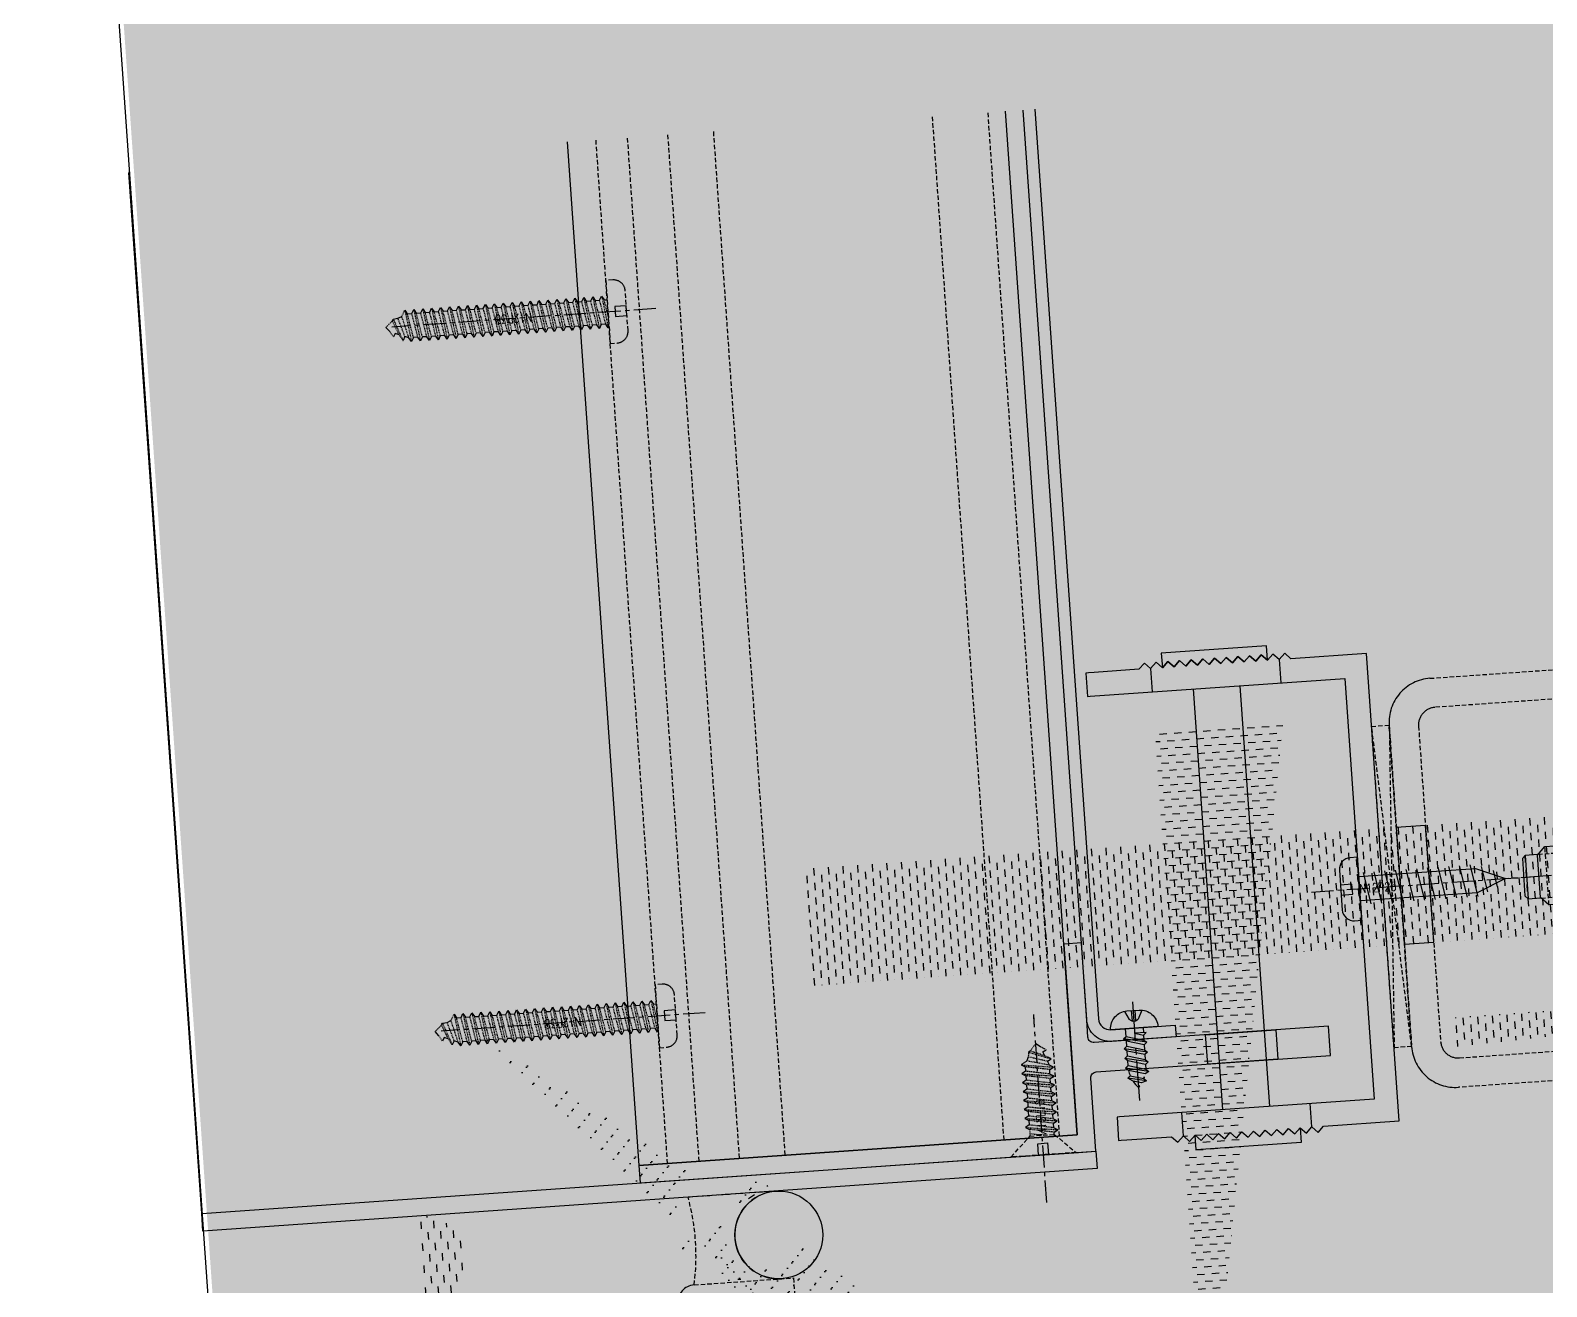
# Model space of a CAD drawing. Header units: millimetres. Extents: x 306 to 836129804, y -168137 to 818603917.
# Drawn here: x 834507586.3 to 834507845.1, y 817986071.3 to 817986285.8 of the extents above; entities that cross this region are included whole.
import ezdxf
from ezdxf.enums import TextEntityAlignment as Align

# ---------------------------------------------------------------- set-up
doc = ezdxf.new("R2010")
doc.units = ezdxf.units.MM
doc.header["$LTSCALE"] = 3
doc.header["$PDMODE"] = 3
doc.header["$PDSIZE"] = 0.1
for name, pattern in [('ACAD_ISO03W100', [30, 12, -18]), ('B0703', [4.6875, 3.125, -1.5625]), ('CENTER', [2, 1.25, -0.25, 0.25, -0.25]), ('CENTER2', [1.125, 0.75, -0.125, 0.125, -0.125]), ('EWS4.1-D01$0$HIDDEN', [0.375, 0.25, -0.125]), ('HIDDEN', [0.375, 0.25, -0.125]), ('HIDDEN2', [4.7625, 3.175, -1.5875])]:
    doc.linetypes.add(name, pattern=pattern)
doc.layers.get('Defpoints').update_dxf_attribs({"color": 32})
for name, color, linetype in [('_LTC', 251, 'Continuous'), ('ALUM', 251, 'Continuous'), ('ALUM-V', 251, 'Continuous'), ('EWS4.1-D01$0$TRAMSON', 251, 'Continuous'), ('EXTRUSION-V', 251, 'Continuous'), ('EXTRUSION2', 251, 'Continuous'), ('FASTENER', 251, 'Continuous'), ('INSUL', 8, 'HIDDEN')]:
    doc.layers.add(name, color=color, linetype=linetype)
for name, color, linetype, lineweight in [('Eva-New', 1, 'ACAD_ISO03W100', 18), ('Hatch (LTC&CB)', 252, 'Continuous', 35), ('UAJ-23FLOR-z', 251, 'B0703', 9)]:
    doc.layers.add(name, color=color, linetype=linetype, lineweight=lineweight)
doc.styles.add('ROMANS', font='ROMANS.shx', dxfattribs={"width": 0.8})

# ---------------------------------------------------------------- blocks, each defined once
blk = doc.blocks.new('N12HEAD')
at = {"linetype": 'ByBlock'}
blk.add_lwpolyline([(0, -5.4), (0, 5.4), (-1.2, 5.4, 0.414214), (-3.18, 3.42), (-3.18, -3.42, 0.414214), (-1.2, -5.4)], format="xyb", close=True, dxfattribs=at)
at = {"linetype": 'HIDDEN2'}
blk.add_lwpolyline([(-1.22, -0.85), (-1.22, 0.85), (-3.18, 0.85), (-3.18, -0.85)], close=True, dxfattribs=at)
blk = doc.blocks.new('N12P38', base_point=(-9139.64, 2618.66))
at = {"linetype": 'HIDDEN', "ltscale": 0.1}
for p, q in [((-9175.49, 2617.26), (-9176.47, 2619.72)), ((-9176.3, 2620.01), (-9174.89, 2616.23)), ((-9174.51, 2616.89), (-9175.49, 2620.1)), ((-9173.84, 2616.61), (-9174.82, 2620.37)), ((-9174.22, 2621.41), (-9173.46, 2615.95)), ((-9173.07, 2616.61), (-9173.84, 2620.75)), ((-9172.31, 2616.61), (-9173.07, 2620.75)), ((-9172.69, 2621.41), (-9171.92, 2615.95)), ((-9171.54, 2616.61), (-9172.31, 2620.75)), ((-9170.78, 2616.61), (-9171.54, 2620.75)), ((-9171.16, 2621.41), (-9170.39, 2615.95)), ((-9170.01, 2616.61), (-9170.78, 2620.75)), ((-9169.25, 2616.61), (-9170.01, 2620.75)), ((-9169.63, 2621.41), (-9168.86, 2615.95)), ((-9168.48, 2616.61), (-9169.25, 2620.75)), ((-9167.72, 2616.61), (-9168.48, 2620.75)), ((-9168.1, 2621.41), (-9167.33, 2615.95)), ((-9166.95, 2616.61), (-9167.72, 2620.75)), ((-9166.18, 2616.61), (-9166.95, 2620.75)), ((-9166.57, 2621.41), (-9165.8, 2615.95)), ((-9165.42, 2616.61), (-9166.18, 2620.75)), ((-9164.65, 2616.61), (-9165.42, 2620.75)), ((-9165.04, 2621.41), (-9164.27, 2615.95)), ((-9163.89, 2616.61), (-9164.65, 2620.75)), ((-9163.12, 2616.61), (-9163.89, 2620.75)), ((-9163.51, 2621.41), (-9162.74, 2615.95)), ((-9162.36, 2616.61), (-9163.12, 2620.75)), ((-9161.59, 2616.61), (-9162.36, 2620.75)), ((-9161.97, 2621.41), (-9161.21, 2615.95)), ((-9160.83, 2616.61), (-9161.59, 2620.75)), ((-9160.06, 2616.61), (-9160.83, 2620.75)), ((-9160.44, 2621.41), (-9159.68, 2615.95)), ((-9159.3, 2616.61), (-9160.06, 2620.75)), ((-9159.3, 2616.61), (-9160.06, 2620.75)), ((-9158.53, 2616.61), (-9159.3, 2620.75)), ((-9158.91, 2621.41), (-9158.15, 2615.95)), ((-9157.77, 2616.61), (-9158.53, 2620.75)), ((-9157, 2616.61), (-9157.77, 2620.75)), ((-9157.38, 2621.41), (-9156.62, 2615.95)), ((-9156.23, 2616.61), (-9157, 2620.75)), ((-9155.47, 2616.61), (-9156.23, 2620.75)), ((-9155.85, 2621.41), (-9155.09, 2615.95)), ((-9154.7, 2616.61), (-9155.47, 2620.75)), ((-9153.94, 2616.61), (-9154.7, 2620.75)), ((-9154.32, 2621.41), (-9153.56, 2615.95)), ((-9153.17, 2616.61), (-9153.94, 2620.75)), ((-9152.41, 2616.61), (-9153.17, 2620.75)), ((-9152.79, 2621.41), (-9152.02, 2615.95)), ((-9151.64, 2616.61), (-9152.41, 2620.75)), ((-9150.88, 2616.61), (-9151.64, 2620.75)), ((-9151.26, 2621.41), (-9150.49, 2615.95)), ((-9150.11, 2616.61), (-9150.88, 2620.75)), ((-9149.35, 2616.61), (-9150.11, 2620.75)), ((-9149.73, 2621.41), (-9148.96, 2615.95)), ((-9148.58, 2616.61), (-9149.35, 2620.75)), ((-9147.82, 2616.61), (-9148.58, 2620.75)), ((-9148.2, 2621.41), (-9147.43, 2615.95)), ((-9147.05, 2616.61), (-9147.82, 2620.75)), ((-9146.28, 2616.61), (-9147.05, 2620.75)), ((-9146.67, 2621.41), (-9145.9, 2615.95)), ((-9145.52, 2616.61), (-9146.28, 2620.75)), ((-9144.75, 2616.61), (-9145.52, 2620.75)), ((-9145.14, 2621.41), (-9144.37, 2615.95)), ((-9143.99, 2616.61), (-9144.75, 2620.75)), ((-9143.22, 2616.61), (-9143.99, 2620.75)), ((-9143.61, 2621.41), (-9142.84, 2615.95)), ((-9142.46, 2616.61), (-9143.22, 2620.75)), ((-9141.69, 2616.61), (-9142.46, 2620.75)), ((-9142.07, 2621.41), (-9141.31, 2615.95)), ((-9140.93, 2616.61), (-9141.69, 2620.75)), ((-9140.16, 2616.61), (-9140.93, 2620.75)), ((-9140.54, 2621.41), (-9139.78, 2615.95)), ((-9139.64, 2617.91), (-9140.16, 2620.75)), ((-9139.64, 2617.91), (-9140.16, 2620.75))]:
    blk.add_line(p, q, dxfattribs=at)
at = {"linetype": 'CENTER'}
blk.add_line((-9131.46, 2618.66), (-9176.64, 2618.66), dxfattribs=at)
at = {"linetype": 'HIDDEN', "ltscale": 0.1}
for points in [[(-9152.64, 2616.61), (-9153.17, 2616.61), (-9153.56, 2615.95), (-9153.94, 2616.61), (-9154.7, 2616.61), (-9155.09, 2615.95), (-9155.47, 2616.61), (-9156.23, 2616.61), (-9156.62, 2615.95), (-9157, 2616.61), (-9157.77, 2616.61), (-9158.15, 2615.95), (-9158.53, 2616.61), (-9159.3, 2616.61), (-9159.68, 2615.95), (-9160.06, 2616.61), (-9160.83, 2616.61), (-9161.21, 2615.95), (-9161.59, 2616.61), (-9162.36, 2616.61), (-9162.74, 2615.95), (-9163.12, 2616.61), (-9163.89, 2616.61), (-9164.27, 2615.95), (-9164.65, 2616.61), (-9165.42, 2616.61), (-9165.8, 2615.95), (-9166.18, 2616.61), (-9166.95, 2616.61), (-9167.33, 2615.95), (-9167.72, 2616.61), (-9168.48, 2616.61), (-9168.86, 2615.95), (-9169.25, 2616.61), (-9170.01, 2616.61), (-9170.39, 2615.95), (-9170.78, 2616.61), (-9171.54, 2616.61), (-9171.92, 2615.95), (-9172.31, 2616.61), (-9173.07, 2616.61), (-9173.46, 2615.95), (-9173.84, 2616.61), (-9174.51, 2616.89), (-9174.89, 2616.23), (-9175.49, 2617.26), (-9176.16, 2617.54), (-9176.49, 2616.96), (-9177.04, 2617.91), (-9177.64, 2618.68), (-9176.47, 2619.72), (-9176.3, 2620.01), (-9175.49, 2620.1), (-9174.82, 2620.37), (-9174.22, 2621.41), (-9173.84, 2620.75), (-9173.07, 2620.75), (-9172.69, 2621.41), (-9172.31, 2620.75), (-9171.54, 2620.75), (-9171.16, 2621.41), (-9170.78, 2620.75), (-9170.01, 2620.75), (-9169.63, 2621.41), (-9169.25, 2620.75), (-9168.48, 2620.75), (-9168.1, 2621.41), (-9167.72, 2620.75), (-9166.95, 2620.75), (-9166.57, 2621.41), (-9166.18, 2620.75), (-9165.42, 2620.75), (-9165.04, 2621.41), (-9164.65, 2620.75), (-9163.89, 2620.75), (-9163.51, 2621.41), (-9163.12, 2620.75), (-9162.36, 2620.75), (-9161.97, 2621.41), (-9161.59, 2620.75), (-9160.83, 2620.75), (-9160.44, 2621.41), (-9160.06, 2620.75), (-9159.3, 2620.75), (-9158.91, 2621.41), (-9158.53, 2620.75), (-9157.77, 2620.75), (-9157.38, 2621.41), (-9157, 2620.75), (-9156.23, 2620.75), (-9155.85, 2621.41), (-9155.47, 2620.75), (-9154.7, 2620.75), (-9154.32, 2621.41), (-9153.94, 2620.75), (-9153.17, 2620.75)], [(-9153.17, 2620.75), (-9152.79, 2621.41), (-9152.41, 2620.75), (-9151.64, 2620.75), (-9151.26, 2621.41), (-9150.88, 2620.75), (-9150.11, 2620.75), (-9149.73, 2621.41), (-9149.35, 2620.75), (-9148.58, 2620.75), (-9148.2, 2621.41), (-9147.82, 2620.75), (-9147.05, 2620.75), (-9146.67, 2621.41), (-9146.28, 2620.75), (-9145.52, 2620.75), (-9145.14, 2621.41), (-9144.75, 2620.75), (-9143.99, 2620.75), (-9143.61, 2621.41), (-9143.22, 2620.75), (-9142.46, 2620.75), (-9142.07, 2621.41), (-9141.69, 2620.75), (-9140.93, 2620.75), (-9140.54, 2621.41), (-9140.16, 2620.75), (-9139.64, 2620.75)], [(-9139.64, 2616.2), (-9139.78, 2615.95), (-9140.16, 2616.61), (-9140.93, 2616.61), (-9141.31, 2615.95), (-9141.69, 2616.61), (-9142.46, 2616.61), (-9142.84, 2615.95), (-9143.22, 2616.61), (-9143.99, 2616.61), (-9144.37, 2615.95), (-9144.75, 2616.61), (-9145.52, 2616.61), (-9145.9, 2615.95), (-9146.28, 2616.61), (-9147.05, 2616.61), (-9147.43, 2615.95), (-9147.82, 2616.61), (-9148.58, 2616.61), (-9148.96, 2615.95), (-9149.35, 2616.61), (-9150.11, 2616.61), (-9150.49, 2615.95), (-9150.88, 2616.61), (-9151.64, 2616.61), (-9152.02, 2615.95), (-9152.41, 2616.61)]]:
    blk.add_lwpolyline(points, dxfattribs=at)
at = {"linetype": 'ByBlock', "rotation": 180}
blk.add_blockref('N12HEAD', (-9139.64, 2618.66), dxfattribs=at)
at = {"layer": 'Defpoints', "style": 'ROMANS', "width": 0.8}
blk.add_text('N12P38', height=1.5, rotation=180, dxfattribs=at).set_placement((-9152.64, 2618.66), align=Align.MIDDLE_LEFT)
blk = doc.blocks.new('N12FH')
at = {"linetype": 'HIDDEN'}
blk.add_lwpolyline([(-2.085, -3.35), (2.085, -3.35), (5.565, 0), (-5.565, 0)], close=True, dxfattribs=at)
at = {"linetype": 'HIDDEN2'}
blk.add_lwpolyline([(-0.85, -1.96), (0.85, -1.96), (0.85, 0), (-0.85, 0)], close=True, dxfattribs=at)
blk = doc.blocks.new('N12F19')
at = {"linetype": 'HIDDEN', "ltscale": 0.1}
for p, q in [((4.87, -2.73), (4.1, 2.73)), ((6.4, -2.73), (5.63, 2.73)), ((7.93, -2.73), (7.17, 2.73)), ((9.46, -2.73), (8.7, 2.73)), ((10.99, -2.73), (10.23, 2.73)), ((12.52, -2.73), (11.76, 2.73)), ((14.05, -2.73), (13.29, 2.73)), ((15.58, -2.73), (14.82, 2.73)), ((3.72, 2.07), (4.49, -2.07)), ((4.49, 2.07), (5.25, -2.07)), ((5.25, 2.07), (6.02, -2.07)), ((6.02, 2.07), (6.78, -2.07)), ((6.78, 2.07), (7.55, -2.07)), ((7.55, 2.07), (8.31, -2.07)), ((8.31, 2.07), (9.08, -2.07)), ((9.08, 2.07), (9.84, -2.07)), ((9.84, 2.07), (10.61, -2.07)), ((10.61, 2.07), (11.38, -2.07)), ((11.38, 2.07), (12.14, -2.07)), ((12.14, 2.07), (12.91, -2.07)), ((12.91, 2.07), (13.67, -2.07)), ((13.67, 2.07), (14.44, -2.07)), ((14.44, 2.07), (15.2, -2.07)), ((15.2, 2.07), (16.18, -1.69)), ((15.87, 1.79), (16.85, -1.42)), ((17.67, -1.33), (16.25, 2.45)), ((16.85, 1.42), (17.83, -1.04)), ((3.35, -0.06), (3.72, -2.07))]:
    blk.add_line(p, q, dxfattribs=at)
at = {"linetype": 'CENTER'}
for q in [(24, 0), (23.71, 0)]:
    blk.add_line((-8.18, 0), q, dxfattribs=at)
at = {"linetype": 'HIDDEN', "ltscale": 0.1}
blk.add_lwpolyline([(3.35, 2.07), (3.72, 2.07), (4.1, 2.73), (4.49, 2.07), (5.25, 2.07), (5.63, 2.73), (6.02, 2.07), (6.78, 2.07), (7.17, 2.73), (7.55, 2.07), (8.31, 2.07), (8.7, 2.73), (9.08, 2.07), (9.84, 2.07), (10.23, 2.73), (10.61, 2.07), (11.38, 2.07), (11.76, 2.73), (12.14, 2.07), (12.91, 2.07), (13.29, 2.73), (13.67, 2.07), (14.44, 2.07), (14.82, 2.73), (15.2, 2.07), (15.87, 1.79), (16.25, 2.45), (16.85, 1.42), (17.52, 1.14), (17.86, 1.72), (18.41, 0.77), (19, 0), (17.83, -1.04), (17.67, -1.33), (16.85, -1.42), (16.18, -1.69), (15.58, -2.73), (15.2, -2.07), (14.44, -2.07), (14.05, -2.73), (13.67, -2.07), (12.91, -2.07), (12.52, -2.73), (12.14, -2.07), (11.38, -2.07), (10.99, -2.73), (10.61, -2.07), (9.84, -2.07), (9.46, -2.73), (9.08, -2.07), (8.31, -2.07), (7.93, -2.73), (7.55, -2.07), (6.78, -2.07), (6.4, -2.73), (6.02, -2.07), (5.25, -2.07), (4.87, -2.73), (4.49, -2.07), (3.35, -2.07)], dxfattribs=at)
at = {"linetype": 'HIDDEN', "rotation": 90}
blk.add_blockref('N12FH', (0, 0), dxfattribs=at)
at = {"layer": 'Defpoints', "style": 'ROMANS', "width": 0.8}
blk.add_text('N12F19', height=1.5, dxfattribs=at).set_placement((3.34, 0), align=Align.MIDDLE_LEFT)
blk = doc.blocks.new('Alum. profile - 03 front')
at = {"layer": 'Defpoints'}
blk.add_point((0, 0, 0), dxfattribs=at)
blk = doc.blocks.new('N12PH')
at = {"linetype": 'ByBlock'}
blk.add_lwpolyline([(-5.4, 0), (5.4, 0), (5.4, 1.2, 0.414214), (3.42, 3.18), (-3.42, 3.18, 0.414214), (-5.4, 1.2)], format="xyb", close=True, dxfattribs=at)
at = {"linetype": 'HIDDEN2'}
blk.add_lwpolyline([(-0.85, 1.22), (0.85, 1.22), (0.85, 3.18), (-0.85, 3.18)], close=True, dxfattribs=at)
blk = doc.blocks.new('N12P25')
at = {"linetype": 'ByBlock'}
for p, q in [((1.84, -2.73), (0.87, 2.73)), ((3.66, -2.73), (2.7, 2.73)), ((5.49, -2.73), (4.53, 2.73)), ((5.49, -2.73), (4.53, 2.73)), ((7.32, -2.73), (6.36, 2.73)), ((9.15, -2.73), (8.18, 2.73)), ((10.97, -2.73), (10.01, 2.73)), ((12.8, -2.73), (11.84, 2.73)), ((14.63, -2.73), (13.67, 2.73)), ((16.46, -2.73), (15.5, 2.73)), ((18.29, -2.73), (17.32, 2.73)), ((20.11, -2.73), (19.15, 2.73)), ((21.82, -2.03), (21.05, 2.35)), ((23.52, -1.32), (23.02, 1.52))]:
    blk.add_line(p, q, dxfattribs=at)
at = {"linetype": 'CENTER'}
blk.add_line((-8.18, 0), (30, 0), dxfattribs=at)
at = {"linetype": 'ByBlock'}
blk.add_lwpolyline([(20, -2.09), (0, -2.09), (0, 2.08), (20, 2.08), (25, 0)], close=True, dxfattribs=at)
at = {"linetype": 'ByBlock', "rotation": 90}
blk.add_blockref('N12PH', (0, 0), dxfattribs=at)
at = {"layer": 'Defpoints', "style": 'ROMANS', "width": 0.8}
blk.add_text('N12P25', height=1.5, dxfattribs=at).set_placement((0, 0), align=Align.MIDDLE_LEFT)
blk = doc.blocks.new('HSA_M10x90')
at = {"linetype": 'ByBlock'}
for p, q in [((-15.4, -3.7), (-15.4, 3.7)), ((-3.03, 4.62), (-9.57, 4.62)), ((26.1, 5), (26.1, -5)), ((50.63, 3.6), (48.28, 3.6)), ((72.6, -5), (72.6, 5)), ((-3.03, -4.62), (-9.57, -4.62)), ((50.63, -3.6), (48.28, -3.6))]:
    blk.add_line(p, q, dxfattribs=at)
at = {"linetype": 'HIDDEN'}
for p, q in [((-13.17, 3.75), (-10.3, 3.75)), ((-11.92, 5), (-11.92, -5)), ((0, 3.75), (26.1, 3.75)), ((-13.17, -3.75), (-10.3, -3.75)), ((0, -3.75), (26.1, -3.75))]:
    blk.add_line(p, q, dxfattribs=at)
at = {"linetype": 'CENTER'}
blk.add_line((-20.9, 0), (79.1, 0), dxfattribs=at)
at = {"linetype": 'ByBlock'}
for points in [[(-2.3, -8), (-3.01, -9.24), (-9.59, -9.24), (-10.3, -8), (-10.3, 8), (-9.59, 9.24), (-3.01, 9.24), (-2.3, 8)], [(0, 10), (-2.3, 10), (-2.3, -10), (0, -10)]]:
    blk.add_lwpolyline(points, close=True, dxfattribs=at)
for points in [[(-9.57, 9.24, 0.317837), (-9.57, 4.62, 0.158919), (-9.57, -4.62, 0.317837), (-9.57, -9.24)], [(-3.03, -9.24, 0.317837), (-3.03, -4.62, 0.158919), (-3.03, 4.62, 0.317837), (-3.03, 9.24)], [(60.06, -0.88, 0.809949), (59.87, -2.72), (63.63, -2.92), (64.78, -3.28), (65.98, -3.65), (67.11, -4.15), (67.91, -5.03), (67.87, -5.85), (65.72, -5.75), (64.81, -5.71), (61.83, -5.57), (59.65, -5.47), (50.63, -5.05), (50.63, 4.96), (62.75, 5.59, -0.062473), (65.85, 5.37), (66.73, 5.05), (67.47, 4.43), (67.92, 3.59), (68.04, 2.64), (67.77, 1.2), (66.94, 0.31), (65.54, -0.2), (64.7, -0.44), (63.88, -0.68), (60.06, -0.88)], [(52.31, -2.41, 0.860167), (52.31, -1.19)]]:
    blk.add_lwpolyline(points, format="xyb", dxfattribs=at)
for points in [[(-13.3, -3.7), (-15.4, -3.7), (-15.9, -3.2), (-15.9, 3.2), (-15.4, 3.7), (-13.3, 3.7)], [(-10.3, 5), (-11.92, 5), (-13.3, 3.62), (-13.3, -3.62), (-11.92, -5), (-10.3, -5)], [(0, -5), (47.9, -5), (47.9, 5), (0, 5)], [(67.89, -5), (72.6, -5), (74.1, -3.5), (74.1, 3.5), (72.6, 5), (66.81, 5)], [(68.11, 5), (68.11, -5)], [(52.31, -1.19), (50.63, -1.28)], [(52.31, -2.41), (50.63, -2.33)]]:
    blk.add_lwpolyline(points, dxfattribs=at)
for centre, start, end in [((48.28, 3.99), 180, 270), ((48.28, -3.99), 90, 180)]:
    blk.add_arc(centre, 0.383, start, end, dxfattribs=at)
at = {"layer": 'Defpoints', "linetype": 'ByBlock', "style": 'ROMANS', "width": 0.8}
blk.add_text('M10x90', height=1, rotation=90, dxfattribs=at).set_placement((-1.15, 0), align=Align.MIDDLE)
blk = doc.blocks.new('screw03S')
for p, q in [((-0.495, 0.989), (-0.25, 0.5)), ((-0.1, 1), (-0.1, 0.4)), ((0.1, 1), (0.1, 0.4)), ((0.495, 0.989), (0.25, 0.5)), ((-0.1, 0.4), (-0.25, 0.5)), ((-0.1, 0.4), (0.1, 0.4)), ((0.1, 0.4), (0.25, 0.5))]:
    blk.add_line(p, q)
at = {"linetype": 'CENTER2'}
blk.add_line((0, 1.5), (0, -4.387), dxfattribs=at)
at = {"linetype": 'ByBlock'}
for p, q in [((-0.5, -0.439), (-0.5, 0)), ((0.65, -0.856), (-0.65, -0.578)), ((-0.5, -0.996), (-0.5, -0.717)), ((0.5, 0), (0.5, -0.3)), ((0.5, -0.439), (0.5, -0.717)), ((0.65, -1.413), (-0.65, -1.135)), ((0.65, -1.97), (-0.65, -1.691)), ((-0.5, -1.552), (-0.5, -1.274)), ((0.5, -0.996), (0.5, -1.274)), ((0.5, -1.552), (0.5, -1.83)), ((0.65, -2.526), (-0.65, -2.248)), ((-0.5, -2.109), (-0.5, -1.83)), ((0.5, -2.109), (0.5, -2.387)), ((0.484, -3.036), (-0.571, -2.826))]:
    blk.add_line(p, q, dxfattribs=at)
blk.add_lwpolyline([(-1.35, 0, -0.414214), (-0.35, 1), (0.35, 1, -0.414214), (1.35, 0)], format="xyb", close=True, dxfattribs=at)
for points in [[(-0.5, -0.717), (-0.65, -0.578), (-0.5, -0.439), (0.5, -0.717), (0.65, -0.856), (0.5, -0.996)], [(0, -0.3), (0.5, -0.439), (0.65, -0.3)], [(-0.5, -1.274), (-0.65, -1.135), (-0.5, -0.996), (0.5, -1.274), (0.65, -1.413), (0.5, -1.552)], [(-0.5, -1.83), (-0.65, -1.691), (-0.5, -1.552), (0.5, -1.83), (0.65, -1.97), (0.5, -2.109)], [(-0.5, -2.387), (-0.65, -2.248), (-0.5, -2.109), (0.5, -2.387), (0.65, -2.526), (0.434, -2.647)], [(-0.277, -3.005), (-0.571, -2.826), (-0.421, -2.687), (0.334, -2.897), (0.484, -3.036), (0.197, -3.137)]]:
    blk.add_lwpolyline(points, close=True, dxfattribs=at)
for centre, start, end in [((1.468, -2.028), 190.33418, 199.24163), ((1.468, -2.028), 209.24997, 222.79592), ((-1.468, -2.028), 317.20408, 326.31767), ((-1.468, -2.028), 334.24488, 341.97792)]:
    blk.add_arc(centre, 2, start, end, dxfattribs=at)
blk = doc.blocks.new('Weather screen-01')
at = {"layer": 'EXTRUSION-V'}
h = blk.add_hatch(dxfattribs=at)
h.set_pattern_fill('DASH', color=256, scale=10, style=0)
h.set_pattern_definition([(8e-16, (21011.8824, -19036.9774), (1.25, 1.25), [1.25, -1.25])])
h.paths.add_polyline_path([(-70, -37), (-90, -37), (-90, -42), (-70, -42)])
h = blk.add_hatch(dxfattribs=at)
h.set_pattern_fill('DASH', color=256, scale=10, angle=90, style=0)
h.set_pattern_definition([(90, (-70624.337, -32431.5374), (-1.25, 1.25), [1.25, -1.25])])
edge = h.paths.add_edge_path()
edge.add_line((-120, -59.93), (-116, -59.93))
edge.add_line((-116, -59.93), (-116, -81.93))
edge.add_line((-116, -81.93), (-120, -81.93))
edge.add_line((-120, -81.93), (-120, -59.93))
h = blk.add_hatch(dxfattribs=at)
h.set_pattern_fill('DASH', color=256, scale=10, angle=90, style=0)
h.set_pattern_definition([(90, (-70604.337, -32431.5374), (-1.25, 1.25), [1.25, -1.25])])
edge = h.paths.add_edge_path()
edge.add_line((-40, -59.93), (-44, -59.93))
edge.add_line((-44, -59.93), (-44, -81.93))
edge.add_line((-44, -81.93), (-40, -81.93))
edge.add_line((-40, -81.93), (-40, -59.93))
h = blk.add_hatch(dxfattribs=at)
h.set_pattern_fill('DASH', color=256, scale=10, angle=180, style=0)
h.set_pattern_definition([(180, (402666.3423, 29584.3064), (-1.25, 1.25), [1.25, -1.25])])
edge = h.paths.add_edge_path()
edge.add_line((-56.95, -76.93), (-56.95, -64.93))
edge.add_line((-56.95, -64.93), (-51.95, -64.93))
edge.add_line((-51.95, -64.93), (-51.95, -76.93))
edge.add_line((-51.95, -76.93), (-56.95, -76.93))
blk.add_lwpolyline([(-107, -37), (-53, -37, 0.414214), (-50, -34), (-50, -5), (-45, -5), (-45, -34.5, -0.414214), (-52.5, -42), (-107.5, -42, -0.414214), (-115, -34.5), (-115, -5), (-110, -5), (-110, -34, 0.414214)], format="xyb", close=True)
at = {"layer": 'ALUM'}
blk.add_lwpolyline([(-216.64, -95), (-60.95, -95, 0.414214), (-58.95, -93), (-58.95, -82), (-56.95, -82), (-56.95, -93, -0.414214), (-60.95, -97), (-216.64, -97)], format="xyb", dxfattribs=at)
blk.add_lwpolyline([(-38.45, -97), (-35.45, -97), (-35.45, -250), (-38.45, -250)], close=True, dxfattribs=at)
at = {"layer": 'ALUM-V', "linetype": 'HIDDEN'}
for p, q in [((-52.51, -42), (-107.51, -45)), ((-107.06, -42), (-52.06, -45))]:
    blk.add_line(p, q, dxfattribs=at)
blk.add_lwpolyline([(-52.51, -45), (-107.51, -45), (-107.51, -42), (-52.51, -42)], close=True, dxfattribs=at)
at = {"layer": 'EWS4.1-D01$0$TRAMSON', "linetype": 'EWS4.1-D01$0$HIDDEN'}
for p, q in [((-41.45, -103), (-216.64, -103)), ((-41.45, -112.5), (-216.64, -112.5)), ((-216.64, -150, 0), (-41.45, -150, 0)), ((-216.64, -157.82, 0), (-41.45, -157.82, 0)), ((-41.45, -164.68, 0), (-216.64, -164.68, 0)), ((-41.45, -170.08, 0), (-216.64, -170.08, 0))]:
    blk.add_line(p, q, dxfattribs=at)
at = {"layer": 'EXTRUSION-V'}
for points in [[(-70, -37), (-90, -37), (-90, -42), (-70, -42)], [(-56.95, -64.93), (-51.95, -64.93), (-51.95, -76.93), (-56.95, -76.93)]]:
    blk.add_lwpolyline(points, close=True, dxfattribs=at)
for points in [[(-120, -59.93), (-116, -59.93)], [(-40, -59.93), (-44, -59.93)], [(-120, -81.93), (-116, -81.93)], [(-40, -81.93), (-44, -81.93)], [(-216.64, -175), (-41.45, -175), (-41.45, -100), (-41.45, -100), (-216.64, -100)], [(-38.45, -250), (-216.64, -250)]]:
    blk.add_lwpolyline(points, dxfattribs=at)
at = {"layer": 'EXTRUSION2'}
for points in [[(-40, -91.58), (-40, -83.93), (-39, -82.93), (-40, -81.93), (-39, -80.93), (-40, -79.93), (-39, -78.93), (-40, -77.93), (-39, -76.93), (-40, -75.93), (-39, -74.93), (-40, -73.93), (-39, -72.93), (-40, -71.93), (-39, -70.93), (-40, -69.93), (-39, -68.93), (-40, -67.93), (-39, -66.93), (-40, -65.93), (-39, -64.93), (-40, -63.93), (-39, -62.93), (-40, -61.93), (-39, -60.93), (-40, -59.93), (-39, -58.93), (-40, -57.93), (-40, -45), (-80, -45), (-120, -45), (-120, -57.93), (-121, -58.93), (-120, -59.93), (-121, -60.93), (-120, -61.93), (-121, -62.93), (-120, -63.93), (-121, -64.93), (-120, -65.93), (-121, -66.93), (-120, -67.93), (-121, -68.93), (-120, -69.93), (-121, -70.93), (-120, -71.93), (-121, -72.93), (-120, -73.93), (-121, -74.93), (-120, -75.93), (-121, -76.93), (-120, -77.93), (-121, -78.93), (-120, -79.93), (-121, -80.93), (-120, -81.93), (-121, -82.93), (-120, -83.93), (-120, -91.58), (-120, -91.58), (-120, -92.58), (-120, -93), (-116, -93), (-116, -92.58), (-116, -49), (-80, -49), (-44, -49), (-44, -92.58), (-44, -93), (-40, -93), (-40, -92.58), (-40, -91.58)], [(-120, -61.93), (-122.5, -61.93), (-122.5, -79.93), (-120, -79.93), (-121, -78.93), (-120, -77.93), (-121, -76.93), (-120, -75.93), (-121, -74.93), (-120, -73.93), (-121, -72.93), (-120, -71.93), (-121, -70.93), (-120, -69.93), (-121, -68.93), (-120, -67.93), (-121, -66.93), (-120, -65.93), (-121, -64.93), (-120, -63.93), (-121, -62.93)], [(-40, -61.93), (-37.5, -61.93), (-37.5, -79.93), (-40, -79.93), (-39, -78.93), (-40, -77.93), (-39, -76.93), (-40, -75.93), (-39, -74.93), (-40, -73.93), (-39, -72.93), (-40, -71.93), (-39, -70.93), (-40, -69.93), (-39, -68.93), (-40, -67.93), (-39, -66.93), (-40, -65.93), (-39, -64.93), (-40, -63.93), (-39, -62.93)]]:
    blk.add_lwpolyline(points, close=True, dxfattribs=at)
blk.add_lwpolyline([(-56.95, -55.93), (-56.95, -96, -0.414214), (-57.95, -97), (-59.95, -97), (-74.1, -97), (-74.1, -100), (-60.45, -100), (-41.45, -100), (-41.45, -175), (-38.45, -175), (-38.45, -100), (-38.45, -97), (-50.95, -97, -0.414214), (-51.95, -96), (-51.95, -55.93), (-56.95, -55.93)], format="xyb", dxfattribs=at)
at = {"layer": 'FASTENER'}
for points in [[(-116, -66.93), (-44, -66.93)], [(-116, -74.93), (-44, -74.93)]]:
    blk.add_lwpolyline(points, dxfattribs=at)
for name, p, rotation in [('N12P38', (-187.18, -170.08, 0), 90), ('N12P38', (-66.66, -170.08), 90), ('Alum. profile - 03 front', (-183.96, -175), 180), ('Alum. profile - 03 front', (-63.44, -175, 0), 180)]:
    blk.add_blockref(name, p, dxfattribs=dict(rotation=rotation))
at = {"layer": 'FASTENER', "xscale": -0.9999999999999999, "rotation": 270}
blk.add_blockref('HSA_M10x90', (-80, -5), dxfattribs=at)
at = {"layer": 'FASTENER', "rotation": 90}
blk.add_blockref('N12P25', (-80, -49), dxfattribs=at)
at = {"layer": 'FASTENER', "xscale": 3, "yscale": 3, "zscale": 3, "rotation": 90}
blk.add_blockref('screw03S', (-58.95, -89), dxfattribs=at)
at = {"layer": 'FASTENER', "xscale": -0.9999999999999999}
blk.add_blockref('N12F19', (-38.45, -105.97), dxfattribs=at)
blk = doc.blocks.new('Double Door EWS4.1 - Type 1')
at = {"layer": 'INSUL'}
h = blk.add_hatch(dxfattribs=at)
h.set_pattern_fill('HONEY', color=256, scale=10, style=0)
h.set_pattern_definition([(360, (-191693.84, -99777.9655), (1.875, 1.082531755), [1.25, -2.5]), (120, (-191693.84, -99777.9655), (-1.875, 1.082531755), [1.25, -2.5]), (60, (-191693.84, -99777.9655), (2e-16, 2.1650635095), [-2.5, 1.25])])
edge = h.paths.add_edge_path()
edge.add_arc((-66917.00595, 14987.35489), 7.5, 0, 360)
h = blk.add_hatch(dxfattribs=at)
h.set_pattern_fill('AR-SAND', color=256, style=0)
h.set_pattern_definition([(37.5, (-191693.84, -99777.9655), (-0.062993358, 1.926823769), [0, -1.52, 0, -1.7, 0, -1.625]), (7.5, (-191693.84, -99777.9655), (1.769776705, 2.822146065), [0, -0.82, 0, -1.37, 0, -0.525]), (327.5, (-191695.07, -99777.9655), (3.114141862, 0.005659054), [0, -0.5, 0, -1.8, 0, -2.35]), (317.5, (-191695.07, -99777.9655), (3.006126605, 0.877675565), [0, -0.25, 0, -1.18, 0, -1.35])])
edge = h.paths.add_edge_path()
edge.add_line((-66924.50595, 14987.35489), (-66924.50595, 14972.35489))
edge.add_arc((-66917.00595, 14935.22989), 37.875, 78.5788137, 101.4211863, ccw=False)
edge.add_line((-66909.50595, 14972.35489), (-66909.50595, 14987.35489))
edge.add_arc((-66917.00595, 14987.35489), 7.5, 180, 360, ccw=False)
for points in [[(-66807.05995, 15054.35489), (-66837.05995, 15054.35489, 0.414213562), (-66838.05995, 15053.35489), (-66838.05995, 14972.35489, -0.414213562), (-66841.05995, 14969.35489), (-66906.50595, 14969.35489, -0.414213562), (-66909.50595, 14972.35489), (-66909.50595, 14989.35489), (-66906.50595, 14989.35489), (-66906.50595, 14973.35489, 0.414213562), (-66905.50595, 14972.35489), (-66842.05995, 14972.35489, 0.414213562), (-66841.05995, 14973.35489), (-66841.05995, 15054.35489, -0.414213562), (-66838.05995, 15057.35489), (-66808.05995, 15057.35489, 0.414213562), (-66807.05995, 15058.35489), (-66807.05995, 15066.35489, -0.414213562), (-66804.05995, 15069.35489), (-66794.55995, 15069.35489), (-66794.55995, 15066.35489), (-66803.05995, 15066.35489, 0.414213562), (-66804.05995, 15065.35489), (-66804.05995, 15057.35489, -0.414213562)], [(-66924.50595, 14987.35489), (-66924.50595, 14972.35489, -0.1), (-66909.50595, 14972.35489), (-66909.50595, 14987.35489, -1)]]:
    blk.add_lwpolyline(points, format="xyb", close=True, dxfattribs=at)
blk.add_circle((-66917.00595, 14987.35489), 7.5, dxfattribs=at)
blk.add_blockref('Weather screen-01', (-66889.05995, 15139.35489), dxfattribs=at)
blk = doc.blocks.new('FAC-00-0')
at = {"layer": '_LTC'}
blk.add_lwpolyline([(834506012.71, 818013915.74, 0.173906), (834505738.1, 818012940.88), (834510531.17, 817944377.97)], format="xyb", dxfattribs=at)
at = {"layer": '_LTC', "rotation": 273.998908431359}
blk.add_blockref('Double Door EWS4.1 - Type 1', (834497429.78, 817918280.88, 0), dxfattribs=at)

msp = doc.modelspace()

# ---------------------------------------------------------------- hatches: boundary and pattern name
at = {"layer": 'Hatch (LTC&CB)', "ltscale": 0.5}
h = msp.add_hatch(color=256, dxfattribs=at)
h.dxf.hatch_style = 1
h.paths.add_polyline_path([(834513554.29, 817967164.18), (834513136, 817973147.6), (834516444.25, 817973378.87), (834516862.53, 817967395.46)])
edge = h.paths.add_edge_path()
edge.add_line((834574531.3, 818045981.85), (834554099.93, 818044553.54))
edge.add_line((834554099.93, 818044553.54), (834551123.82, 818044183.81))
edge.add_line((834551123.82, 818044183.81), (834548209.02, 818043477.52))
edge.add_line((834548209.02, 818043477.52), (834545391.37, 818042450.02))
edge.add_line((834545391.37, 818042450.02), (834542706.16, 818041114.16))
edge.add_line((834542706.16, 818041114.16), (834540186.99, 818039486.67))
edge.add_line((834540186.99, 818039486.67), (834537891.07, 818037557.01))
edge.add_line((834537891.07, 818037557.01), (834535879.14, 818035334.02))
edge.add_line((834535879.14, 818035334.02), (834535855.39, 818035294.27))
edge.add_line((834535855.39, 818035294.27), (834532032.68, 818042572.44))
edge.add_line((834532032.68, 818042572.44), (834531164.1, 818043800.12))
edge.add_line((834531164.1, 818043800.12), (834530021.26, 818044771.39))
edge.add_line((834530021.26, 818044771.39), (834528673.24, 818045435.27))
edge.add_line((834528673.24, 818045435.27), (834527205.39, 818045748.66))
edge.add_line((834527205.39, 818045748.66), (834506196.35, 818045615.42))
edge.add_arc((834506271.18, 818044617.84), 1000.38, 94.28951, 184.83856)
edge.add_line((834505274.36, 818044533.46), (834507175.03, 818017345.07))
edge.add_arc((834508006.22, 818017538.07), 853.3, 193.07214, 241.77505)
edge.add_line((834507602.67, 818016786.23), (834508069.12, 818016499.34))
edge.add_line((834508069.12, 818016499.34), (834506033.08, 818013635.89))
edge.add_arc((834507255.72, 818012765.19), 1500.99, 144.54376, 184.71184)
edge.add_line((834505759.81, 818012641.9), (834510574.83, 817943764.99))
edge.add_arc((834512461.43, 817944222.08), 1941.18, 193.61927, 275.77695)
edge.add_line((834512656.82, 817942290.76), (834514135.01, 817942432.78))
edge.add_line((834514135.01, 817942432.78), (834515639.59, 817942609.68))
edge.add_line((834515639.59, 817942609.68), (834517125.22, 817942816.57))
edge.add_line((834517125.22, 817942816.57), (834518606.13, 817943054.96))
edge.add_line((834518606.13, 817943054.96), (834520081.64, 817943324.75))
edge.add_line((834520081.64, 817943324.75), (834521550.68, 817943623.44))
edge.add_line((834521550.68, 817943623.44), (834523003.19, 817943997.23))
edge.add_line((834523003.19, 817943997.23), (834524434.68, 817944444.85))
edge.add_line((834524434.68, 817944444.85), (834525841.39, 817944965.11))
edge.add_line((834525841.39, 817944965.11), (834527219.64, 817945556.66))
edge.add_line((834527219.64, 817945556.66), (834528566.47, 817946218.34))
edge.add_line((834528566.47, 817946218.34), (834529949.2, 817946963.01))
edge.add_line((834529949.2, 817946963.01), (834530025.44, 817945888.66))
edge.add_line((834530025.44, 817945888.66), (834530524.23, 817945923.52))
edge.add_line((834530524.23, 817945923.52), (834531068.33, 817946109.87))
edge.add_line((834531068.33, 817946109.87), (834531037.86, 817946545.85))
edge.add_line((834531037.86, 817946545.85), (834533865.26, 817946000.05))
edge.add_line((834533865.26, 817946000.05), (834536130.1, 817945599.45))
edge.add_line((834536130.1, 817945599.45), (834538400.19, 817945229.73))
edge.add_line((834538400.19, 817945229.73), (834540675.13, 817944891.13))
edge.add_line((834540675.13, 817944891.13), (834542954.49, 817944583.73))
edge.add_line((834542954.49, 817944583.73), (834545237.87, 817944307.69))
edge.add_line((834545237.87, 817944307.69), (834547578.81, 817944055.87))
edge.add_line((834547578.81, 817944055.87), (834549775.21, 817943852.72))
edge.add_line((834549775.21, 817943852.72), (834552166.67, 817943704.7))
edge.add_line((834552166.67, 817943704.7), (834554408.01, 817943602.51))
edge.add_line((834554408.01, 817943602.51), (834556706.87, 817943525.93))
edge.add_line((834556706.87, 817943525.93), (834559062.75, 817943492.25))
edge.add_line((834559062.75, 817943492.25), (834561264.8, 817943499.61))
edge.add_line((834561264.8, 817943499.61), (834563662.81, 817943545.82))
edge.add_line((834563662.81, 817943545.82), (834565905.08, 817943629.54))
edge.add_line((834565905.08, 817943629.54), (834568202.22, 817943747.6))
edge.add_line((834568202.22, 817943747.6), (834570497.17, 817943902.49))
edge.add_line((834570497.17, 817943902.49), (834572789.34, 817944094.16))
edge.add_line((834572789.34, 817944094.16), (834575076.89, 817944322.45))
edge.add_line((834575076.89, 817944322.45), (834577358.85, 817944599.73))
edge.add_arc((834577188.41, 817949142.55), 4546.01, 272.14863, 348.0755)
edge.add_line((834581636.32, 817948203.24), (834581931.62, 817949988.79))
edge.add_line((834581931.62, 817949988.79), (834582222.89, 817952167.71))
edge.add_line((834582222.89, 817952167.71), (834582444.64, 817954354.4))
edge.add_line((834582444.64, 817954354.4), (834582596.72, 817956553.59))
edge.add_line((834582596.72, 817956553.59), (834582678.72, 817958758.7))
edge.add_line((834582678.72, 817958758.7), (834582689.6, 817961000.69))
edge.add_line((834582689.6, 817961000.69), (834582627.83, 817963239.91))
edge.add_line((834582627.83, 817963239.91), (834582495.05, 817965475.74))
edge.add_line((834582495.05, 817965475.74), (834582352.04, 817967521.46))
edge.add_line((834582352.04, 817967521.46), (834582377.3, 817967501.26))
edge.add_line((834582377.3, 817967501.26), (834583280.41, 817967592.37))
edge.add_line((834583280.41, 817967592.37), (834582885.67, 817972682.28))
edge.add_line((834582885.67, 817972682.28), (834582550.76, 817977040.09))
edge.add_line((834582550.76, 817977040.09), (834582280.72, 817980552.69))
edge.add_line((834582280.72, 817980552.69), (834582016.08, 817983880.31))
edge.add_line((834582016.08, 817983880.31), (834581737.29, 817986867.28))
edge.add_line((834581737.29, 817986867.28), (834581397.76, 817990004.36))
edge.add_line((834581397.76, 817990004.36), (834578831.28, 818011297.87))
edge.add_line((834578831.28, 818011297.87), (834578649.37, 818012963.55))
edge.add_line((834578649.37, 818012963.55), (834576771.55, 818039832.12))
edge.add_line((834576771.55, 818039832.12), (834576279.85, 818039797.74))
edge.add_line((834576279.85, 818039797.74), (834575932.17, 818044771.16))
edge.add_arc((834574629.99, 818044680.23), 1305.35, 3.99474, 94.33592)

# ---------------------------------------------------------------- next in the draw order: block references
msp.add_blockref('FAC-00-0', (0, 0))

# ---------------------------------------------------------------- next in the draw order: hatches: boundary and pattern name
at = {"layer": 'Eva-New', "linetype": 'Continuous', "ltscale": 0.01}
h = msp.add_hatch(dxfattribs=at)
h.set_pattern_fill('ANSI31', color=8, scale=350, angle=4)
edge = h.paths.add_edge_path()
edge.add_arc((834611513.54, 818068145.33), 14100, 55.190026, 154.559609)
edge.add_line((834598780.78, 818074202.29), (834595240.39, 818066761.46))
edge.add_arc((834589822.42, 818069339.36), 6000, 273.998906, 334.554656, ccw=False)
edge.add_line((834590240.84, 818063353.96), (834585554.54, 818063026.35))
edge.add_arc((834584989.66, 818071106.63), 8100, 264.220048, 273.998906, ccw=False)
edge.add_line((834584173.93, 818063047.81), (834580415.74, 818063428.23))
edge.add_arc((834579106.53, 818050494.32), 13000, 84.220048, 93.990779)
edge.add_line((834578201.79, 818063462.8), (834574221.92, 818063185.14))
edge.add_arc((834573731.48, 818070170.69), 7002.74, 184.518271, 274.016059, ccw=False)
edge.add_arc((834553791.06, 818068592.85), 13000, 4.527501, 25.165188)
edge.add_line((834565557.17, 818074120.83), (834563375.72, 818078763.98))
edge.add_arc((834569692.96, 818081779.35), 7000, 186.261999, 205.516235, ccw=False)
edge.add_line((834562734.72, 818081015.83), (834561851.42, 818093822.52))
edge.add_arc((834568795.78, 818094576.87), 6985.21, 103.793409, 186.199644, ccw=False)
edge.add_line((834567130.35, 818101360.64), (834607738.97, 818104323.64))
edge.add_arc((834606780.33, 818117304.02), 13015.72, 274.223807, 392.859629)
edge.add_arc((834623587.33, 818128173.88), 7000, 183.998914, 212.953943, ccw=False)
edge.add_line((834616604.37, 818127685.72), (834614554.47, 818157541.18))
edge.add_line((834614554.47, 818157541.18), (834608569.07, 818157122.78))
edge.add_line((834608569.07, 818157122.78), (834610618.98, 818127267.29))
edge.add_arc((834623587.33, 818128173.88), 13000, 183.998914, 212.857935)
edge.add_arc((834606785.17, 818117301.61), 7012.97, -85.870502, 32.994914, ccw=False)
edge.add_line((834607290.18, 818110306.84), (834542916.43, 818105772.56))
edge.add_line((834542916.43, 818105772.56), (834543332.17, 818099784.93))
edge.add_line((834543332.17, 818099784.93), (834548339.95, 818100139.7))
edge.add_arc((834548849.62, 818093135.57), 7022.64, 1.917894, 94.161929, ccw=False)
edge.add_line((834555868.33, 818093370.6), (834556822.6, 818079614.51))
edge.add_arc((834565030.39, 818080333.94), 8239.26, 185.009276, 211.276763)
edge.add_line((834557988.55, 818076056.34), (834560014.64, 818071842.77))
edge.add_arc((834553704.87, 818068780.02), 7013.82, -83.41201, 25.891886, ccw=False)
edge.add_line((834554509.56, 818061812.51), (834511331.27, 818058806.14))
edge.add_arc((834510845.06, 818065789.23), 7000, 141.879881, 273.982905, ccw=False)
edge.add_arc((834495100.34, 818078140.89), 13011.48, 321.889272, 363.996643)
edge.add_line((834508080.19, 818079047.76), (834507303.15, 818090245))
edge.add_arc((834514286.11, 818090733.16), 7000, 94.217835, 183.998909, ccw=False)
edge.add_line((834513771.27, 818097714.21), (834514324.26, 818097754.99))
edge.add_line((834514324.26, 818097754.99), (834515094.2, 818097812.28))
edge.add_arc((834515888.78, 818090839.12), 7018.28, 4.391192, 96.500698, ccw=False)
edge.add_line((834522886.46, 818091376.48), (834523318.1, 818085091.47))
edge.add_line((834523318.1, 818085091.47), (834529307.34, 818085510.16))
edge.add_line((834529307.34, 818085510.16), (834528870.55, 818091758.26))
edge.add_arc((834535853.51, 818092246.43), 7000, 93.998909, 183.998909, ccw=False)
edge.add_line((834535365.34, 818099229.38), (834540639.8, 818099596.53))
edge.add_line((834540639.8, 818099596.53), (834540220.77, 818105616.32))
edge.add_line((834540220.77, 818105616.32), (834513376.1, 818103738.61))
edge.add_arc((834514284.26, 818090770.37), 13000, 94.005866, 183.991118)
edge.add_line((834501315.79, 818089865.54), (834502094, 818078618.68))
edge.add_arc((834495110.7, 818078135.48), 7000, -66.138578, 3.958191, ccw=False)
edge.add_arc((834495110.7, 818078135.48), 7000, 273.9987, 293.861422, ccw=False)
edge.add_line((834495598.83, 818071152.52), (834484038.03, 818070344.37))
edge.add_arc((834484944.57, 818057376.02), 13000, 3.9987, 93.9987, ccw=False)
edge.add_line((834497912.92, 818058282.56), (834498850.79, 818044866.07))
edge.add_arc((834505832.53, 818045382.05), 7000.79, 153.517584, 184.226707, ccw=False)
edge.add_arc((834505831.78, 818045382.3), 7000, 93.990779, 153.516722, ccw=False)
edge.add_line((834505344.61, 818052365.33), (834578107.76, 818057441.66))
edge.add_arc((834579012.5, 818044473.18), 13000, 84.220048, 93.990779, ccw=False)
edge.add_line((834580321.71, 818057407.09), (834583663.3, 818057068.84))
edge.add_arc((834584972.5, 818070002.75), 13000, 264.220048, 273.998906)
edge.add_line((834585879.09, 818057034.4), (834609493.57, 818058685.23))
edge.add_arc((834609981.74, 818051702.16), 7000.12, -19.364932, 93.998906, ccw=False)
edge.add_arc((834628850.37, 818045070.44), 13000, 160.635068, 183.998906)
edge.add_line((834615882.02, 818044163.85), (834619634.35, 817990488.26))
edge.add_arc((834610656.26, 817989860.63), 9000, -86.011941, 3.998906, ccw=False)
edge.add_line((834611282.2, 817980882.42), (834602812.28, 817980291.92))
edge.add_line((834602812.28, 817980291.92), (834603230.71, 817974306.53))
edge.add_line((834603230.71, 817974306.53), (834611717.67, 817974898.22))
edge.add_arc((834612343.61, 817965920.01), 9000, 3.873466, 93.988059, ccw=False)
edge.add_line((834621323.05, 817966527.99), (834621688.5, 817961112.74))
edge.add_line((834621688.5, 817961112.74), (834627673.4, 817961529.99))
edge.add_line((834627673.4, 817961529.99), (834621867.8, 818044576.64))
edge.add_arc((834628850.69, 818045064.8), 6999.93, 160.627157, 183.998908, ccw=False)
edge.add_arc((834609980.92, 818051699.84), 13002.37, 340.627157, 454.011104)
edge.add_line((834609071.41, 818064670.36), (834607456.52, 818064557.36))
edge.add_arc((834607170.35, 818068550.95), 4003.83, 155.62112, 274.09863, ccw=False)
edge.add_line((834603523.51, 818070203.61), (834604195.87, 818071618.32))
edge.add_arc((834611513.54, 818068145.33), 8100, 54.140393, 154.610796, ccw=False)
edge.add_arc((834623873.96, 818085245.94), 13000.02, 234.140393, 234.163198)
edge.add_line((834616262.72, 818074706.98), (834619562.62, 818079722.13))

# ---------------------------------------------------------------- next in the draw order: linework, layer by layer
at = {"layer": 'UAJ-23FLOR-z', "linetype": 'B0703'}
msp.add_lwpolyline([(834506368.66, 818030793.3), (834507317.17, 818017225.19), (834507331.63, 818017014.98), (834507434.88, 818016889.44), (834508068.28, 818016499.88), (834506032.24, 818013636.43, 0.140234), (834505753.39, 818012728.53), (834506488.51, 818002204.1), (834506488.51, 818002204.1), (834507627.02, 817985920.73), (834508641.38, 817971408.15)], format="xyb", dxfattribs=at)

doc.saveas('drawing.dxf')
